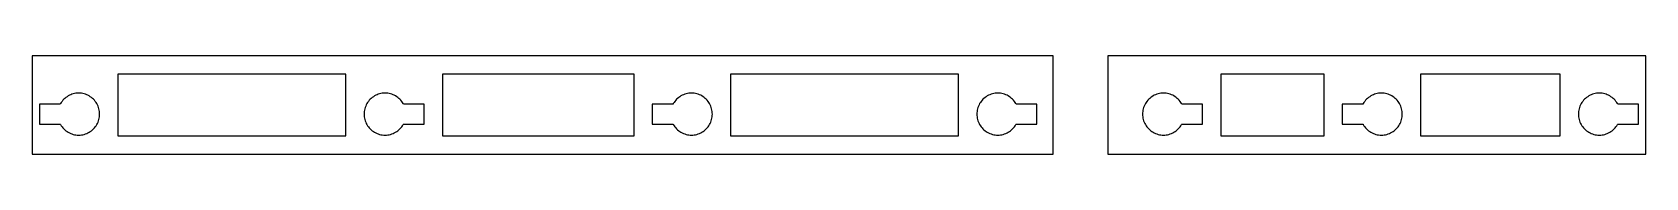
# Model space of a CAD drawing. Header units: millimetres. Extents: x -21.6 to 67, y 0.2 to 5.6.
import ezdxf

# ---------------------------------------------------------------- set-up
doc = ezdxf.new("R2010")
doc.units = ezdxf.units.MM
for name, color, linetype in [('LIGHTENING', 5, 'CONTINUOUS'), ('PLATE_TAIL_(X_from_hinge,_shown_at_hinge)', 7, 'CONTINUOUS'), ('PLATE_WING', 3, 'CONTINUOUS'), ('SOCKETS', 6, 'CONTINUOUS')]:
    doc.layers.add(name, color=color, linetype=linetype)

msp = doc.modelspace()

# ---------------------------------------------------------------- linework, layer by layer
at = {"layer": 'LIGHTENING'}
for p, q in [((-4.39922, 4.6), (-16.92554, 4.6)), ((-16.92554, 4.6), (-16.92554, 1.2)), ((-4.39922, 1.2), (-4.39922, 4.6)), ((11.42709, 4.6), (0.90078, 4.6)), ((0.90078, 4.6), (0.90078, 1.2)), ((11.42709, 1.2), (11.42709, 4.6)), ((29.25341, 4.6), (16.72709, 4.6)), ((16.72709, 4.6), (16.72709, 1.2)), ((29.25341, 1.2), (29.25341, 4.6)), ((49.32178, 4.6), (43.65341, 4.6)), ((43.65341, 4.6), (43.65341, 1.2)), ((49.32178, 1.2), (49.32178, 4.6)), ((62.29016, 4.6), (54.62178, 4.6)), ((54.62178, 4.6), (54.62178, 1.2)), ((62.29016, 1.2), (62.29016, 4.6)), ((-16.92554, 1.2), (-4.39922, 1.2)), ((0.90078, 1.2), (11.42709, 1.2)), ((16.72709, 1.2), (29.25341, 1.2)), ((43.65341, 1.2), (49.32178, 1.2)), ((54.62178, 1.2), (62.29016, 1.2))]:
    msp.add_line(p, q, dxfattribs=at)
at = {"layer": 'PLATE_TAIL_(X_from_hinge,_shown_at_hinge)'}
for p, q in [((66.99016, 5.6), (37.45341, 5.6)), ((37.45341, 5.6), (37.45341, 0.2)), ((66.99016, 0.2), (66.99016, 5.6)), ((37.45341, 0.2), (66.99016, 0.2))]:
    msp.add_line(p, q, dxfattribs=at)
at = {"layer": 'PLATE_WING'}
for p, q in [((34.45341, 5.6), (-21.62554, 5.6)), ((-21.62554, 5.6), (-21.62554, 0.2)), ((34.45341, 0.2), (34.45341, 5.6)), ((-21.62554, 0.2), (34.45341, 0.2))]:
    msp.add_line(p, q, dxfattribs=at)
at = {"layer": 'SOCKETS'}
for p, q in [((-19.15076, 3.54754), (-19.22565, 3.54016)), ((-19.07554, 3.55), (-19.15076, 3.54754)), ((-19.00033, 3.54754), (-19.07554, 3.55)), ((-18.92544, 3.54016), (-19.00033, 3.54754)), ((-2.32444, 3.54754), (-2.39933, 3.54016)), ((-2.24922, 3.55), (-2.32444, 3.54754)), ((-2.17401, 3.54754), (-2.24922, 3.55)), ((-2.09912, 3.54016), (-2.17401, 3.54754)), ((14.50188, 3.54754), (14.42699, 3.54016)), ((14.57709, 3.55), (14.50188, 3.54754)), ((14.65231, 3.54754), (14.57709, 3.55)), ((14.7272, 3.54016), (14.65231, 3.54754)), ((31.3282, 3.54754), (31.25331, 3.54016)), ((31.40341, 3.55), (31.3282, 3.54754)), ((31.47863, 3.54754), (31.40341, 3.55)), ((31.55352, 3.54016), (31.47863, 3.54754)), ((40.4282, 3.54754), (40.35331, 3.54016)), ((40.50341, 3.55), (40.4282, 3.54754)), ((40.57863, 3.54754), (40.50341, 3.55)), ((40.65352, 3.54016), (40.57863, 3.54754)), ((52.39657, 3.54754), (52.32168, 3.54016)), ((52.47178, 3.55), (52.39657, 3.54754)), ((52.547, 3.54754), (52.47178, 3.55)), ((52.62189, 3.54016), (52.547, 3.54754)), ((64.36494, 3.54754), (64.29005, 3.54016)), ((64.44016, 3.55), (64.36494, 3.54754)), ((64.51537, 3.54754), (64.44016, 3.55)), ((64.59026, 3.54016), (64.51537, 3.54754)), ((-20.08549, 2.95), (-21.22554, 2.95)), ((-21.22554, 2.95), (-21.22554, 1.85)), ((-20.07147, 2.975), (-20.08549, 2.95)), ((-20.03173, 3.03891), (-20.07147, 2.975)), ((-19.9879, 3.10008), (-20.03173, 3.03891)), ((-19.94016, 3.15825), (-19.9879, 3.10008)), ((-19.88871, 3.21317), (-19.94016, 3.15825)), ((-19.83379, 3.26462), (-19.88871, 3.21317)), ((-19.77562, 3.31236), (-19.83379, 3.26462)), ((-19.71445, 3.35619), (-19.77562, 3.31236)), ((-19.65054, 3.39593), (-19.71445, 3.35619)), ((-19.58417, 3.4314), (-19.65054, 3.39593)), ((-19.51563, 3.46246), (-19.58417, 3.4314)), ((-19.4452, 3.48897), (-19.51563, 3.46246)), ((-19.37318, 3.51081), (-19.4452, 3.48897)), ((-19.2999, 3.5279), (-19.37318, 3.51081)), ((-19.22565, 3.54016), (-19.2999, 3.5279)), ((-18.85119, 3.5279), (-18.92544, 3.54016)), ((-18.7779, 3.51081), (-18.85119, 3.5279)), ((-18.70589, 3.48897), (-18.7779, 3.51081)), ((-18.63546, 3.46246), (-18.70589, 3.48897)), ((-18.56691, 3.4314), (-18.63546, 3.46246)), ((-18.50054, 3.39593), (-18.56691, 3.4314)), ((-18.43664, 3.35619), (-18.50054, 3.39593)), ((-18.37547, 3.31236), (-18.43664, 3.35619)), ((-18.31729, 3.26462), (-18.37547, 3.31236)), ((-18.26237, 3.21317), (-18.31729, 3.26462)), ((-18.21093, 3.15825), (-18.26237, 3.21317)), ((-18.16319, 3.10008), (-18.21093, 3.15825)), ((-18.11935, 3.03891), (-18.16319, 3.10008)), ((-18.07961, 2.975), (-18.11935, 3.03891)), ((-18.04414, 2.90863), (-18.07961, 2.975)), ((-18.01308, 2.84009), (-18.04414, 2.90863)), ((-17.98657, 2.76966), (-18.01308, 2.84009)), ((-17.96473, 2.69764), (-17.98657, 2.76966)), ((-17.94764, 2.62435), (-17.96473, 2.69764)), ((-3.36004, 2.69764), (-3.37713, 2.62435)), ((-3.33819, 2.76966), (-3.36004, 2.69764)), ((-3.31168, 2.84009), (-3.33819, 2.76966)), ((-3.28063, 2.90863), (-3.31168, 2.84009)), ((-3.24515, 2.975), (-3.28063, 2.90863)), ((-3.20541, 3.03891), (-3.24515, 2.975)), ((-3.16158, 3.10008), (-3.20541, 3.03891)), ((-3.11384, 3.15825), (-3.16158, 3.10008)), ((-3.0624, 3.21317), (-3.11384, 3.15825)), ((-3.00747, 3.26462), (-3.0624, 3.21317)), ((-2.9493, 3.31236), (-3.00747, 3.26462)), ((-2.88813, 3.35619), (-2.9493, 3.31236)), ((-2.82422, 3.39593), (-2.88813, 3.35619)), ((-2.75786, 3.4314), (-2.82422, 3.39593)), ((-2.68931, 3.46246), (-2.75786, 3.4314)), ((-2.61888, 3.48897), (-2.68931, 3.46246)), ((-2.54687, 3.51081), (-2.61888, 3.48897)), ((-2.47358, 3.5279), (-2.54687, 3.51081)), ((-2.39933, 3.54016), (-2.47358, 3.5279)), ((-2.02487, 3.5279), (-2.09912, 3.54016)), ((-1.95158, 3.51081), (-2.02487, 3.5279)), ((-1.87957, 3.48897), (-1.95158, 3.51081)), ((-1.80914, 3.46246), (-1.87957, 3.48897)), ((-1.74059, 3.4314), (-1.80914, 3.46246)), ((-1.67422, 3.39593), (-1.74059, 3.4314)), ((-1.61032, 3.35619), (-1.67422, 3.39593)), ((-1.54915, 3.31236), (-1.61032, 3.35619)), ((-1.49098, 3.26462), (-1.54915, 3.31236)), ((-1.43605, 3.21317), (-1.49098, 3.26462)), ((-1.38461, 3.15825), (-1.43605, 3.21317)), ((-1.33687, 3.10008), (-1.38461, 3.15825)), ((-1.29303, 3.03891), (-1.33687, 3.10008)), ((-1.25329, 2.975), (-1.29303, 3.03891)), ((-1.23927, 2.95), (-1.25329, 2.975)), ((-0.09922, 2.95), (-1.23927, 2.95)), ((-0.09922, 1.85), (-0.09922, 2.95)), ((13.56714, 2.95), (12.42709, 2.95)), ((12.42709, 2.95), (12.42709, 1.85)), ((13.58117, 2.975), (13.56714, 2.95)), ((13.6209, 3.03891), (13.58117, 2.975)), ((13.66474, 3.10008), (13.6209, 3.03891)), ((13.71248, 3.15825), (13.66474, 3.10008)), ((13.76392, 3.21317), (13.71248, 3.15825)), ((13.81885, 3.26462), (13.76392, 3.21317)), ((13.87702, 3.31236), (13.81885, 3.26462)), ((13.93819, 3.35619), (13.87702, 3.31236)), ((14.00209, 3.39593), (13.93819, 3.35619)), ((14.06846, 3.4314), (14.00209, 3.39593)), ((14.13701, 3.46246), (14.06846, 3.4314)), ((14.20744, 3.48897), (14.13701, 3.46246)), ((14.27945, 3.51081), (14.20744, 3.48897)), ((14.35274, 3.5279), (14.27945, 3.51081)), ((14.42699, 3.54016), (14.35274, 3.5279)), ((14.80145, 3.5279), (14.7272, 3.54016)), ((14.87474, 3.51081), (14.80145, 3.5279)), ((14.94675, 3.48897), (14.87474, 3.51081)), ((15.01718, 3.46246), (14.94675, 3.48897)), ((15.08573, 3.4314), (15.01718, 3.46246)), ((15.15209, 3.39593), (15.08573, 3.4314)), ((15.216, 3.35619), (15.15209, 3.39593)), ((15.27717, 3.31236), (15.216, 3.35619)), ((15.33534, 3.26462), (15.27717, 3.31236)), ((15.39027, 3.21317), (15.33534, 3.26462)), ((15.44171, 3.15825), (15.39027, 3.21317)), ((15.48945, 3.10008), (15.44171, 3.15825)), ((15.53328, 3.03891), (15.48945, 3.10008)), ((15.57302, 2.975), (15.53328, 3.03891)), ((15.6085, 2.90863), (15.57302, 2.975)), ((15.63956, 2.84009), (15.6085, 2.90863)), ((15.66606, 2.76966), (15.63956, 2.84009)), ((15.68791, 2.69764), (15.66606, 2.76966)), ((15.705, 2.62435), (15.68791, 2.69764)), ((30.2926, 2.69764), (30.27551, 2.62435)), ((30.31444, 2.76966), (30.2926, 2.69764)), ((30.34095, 2.84009), (30.31444, 2.76966)), ((30.37201, 2.90863), (30.34095, 2.84009)), ((30.40748, 2.975), (30.37201, 2.90863)), ((30.44722, 3.03891), (30.40748, 2.975)), ((30.49106, 3.10008), (30.44722, 3.03891)), ((30.5388, 3.15825), (30.49106, 3.10008)), ((30.59024, 3.21317), (30.5388, 3.15825)), ((30.64517, 3.26462), (30.59024, 3.21317)), ((30.70334, 3.31236), (30.64517, 3.26462)), ((30.76451, 3.35619), (30.70334, 3.31236)), ((30.82841, 3.39593), (30.76451, 3.35619)), ((30.89478, 3.4314), (30.82841, 3.39593)), ((30.96333, 3.46246), (30.89478, 3.4314)), ((31.03376, 3.48897), (30.96333, 3.46246)), ((31.10577, 3.51081), (31.03376, 3.48897)), ((31.17906, 3.5279), (31.10577, 3.51081)), ((31.25331, 3.54016), (31.17906, 3.5279)), ((31.62777, 3.5279), (31.55352, 3.54016)), ((31.70105, 3.51081), (31.62777, 3.5279)), ((31.77307, 3.48897), (31.70105, 3.51081)), ((31.8435, 3.46246), (31.77307, 3.48897)), ((31.91204, 3.4314), (31.8435, 3.46246)), ((31.97841, 3.39593), (31.91204, 3.4314)), ((32.04232, 3.35619), (31.97841, 3.39593)), ((32.10349, 3.31236), (32.04232, 3.35619)), ((32.16166, 3.26462), (32.10349, 3.31236)), ((32.21659, 3.21317), (32.16166, 3.26462)), ((32.26803, 3.15825), (32.21659, 3.21317)), ((32.31577, 3.10008), (32.26803, 3.15825)), ((32.3596, 3.03891), (32.31577, 3.10008)), ((32.39934, 2.975), (32.3596, 3.03891)), ((32.41336, 2.95), (32.39934, 2.975)), ((33.55341, 2.95), (32.41336, 2.95)), ((33.55341, 1.85), (33.55341, 2.95)), ((39.3926, 2.69764), (39.37551, 2.62435)), ((39.41444, 2.76966), (39.3926, 2.69764)), ((39.44095, 2.84009), (39.41444, 2.76966)), ((39.47201, 2.90863), (39.44095, 2.84009)), ((39.50748, 2.975), (39.47201, 2.90863)), ((39.54722, 3.03891), (39.50748, 2.975)), ((39.59106, 3.10008), (39.54722, 3.03891)), ((39.6388, 3.15825), (39.59106, 3.10008)), ((39.69024, 3.21317), (39.6388, 3.15825)), ((39.74517, 3.26462), (39.69024, 3.21317)), ((39.80334, 3.31236), (39.74517, 3.26462)), ((39.86451, 3.35619), (39.80334, 3.31236)), ((39.92841, 3.39593), (39.86451, 3.35619)), ((39.99478, 3.4314), (39.92841, 3.39593)), ((40.06333, 3.46246), (39.99478, 3.4314)), ((40.13376, 3.48897), (40.06333, 3.46246)), ((40.20577, 3.51081), (40.13376, 3.48897)), ((40.27906, 3.5279), (40.20577, 3.51081)), ((40.35331, 3.54016), (40.27906, 3.5279)), ((40.72777, 3.5279), (40.65352, 3.54016)), ((40.80105, 3.51081), (40.72777, 3.5279)), ((40.87307, 3.48897), (40.80105, 3.51081)), ((40.9435, 3.46246), (40.87307, 3.48897)), ((41.01204, 3.4314), (40.9435, 3.46246)), ((41.07841, 3.39593), (41.01204, 3.4314)), ((41.14232, 3.35619), (41.07841, 3.39593)), ((41.20349, 3.31236), (41.14232, 3.35619)), ((41.26166, 3.26462), (41.20349, 3.31236)), ((41.31659, 3.21317), (41.26166, 3.26462)), ((41.36803, 3.15825), (41.31659, 3.21317)), ((41.41577, 3.10008), (41.36803, 3.15825)), ((41.4596, 3.03891), (41.41577, 3.10008)), ((41.49934, 2.975), (41.4596, 3.03891)), ((41.51336, 2.95), (41.49934, 2.975)), ((42.65341, 2.95), (41.51336, 2.95)), ((42.65341, 1.85), (42.65341, 2.95)), ((51.46183, 2.95), (50.32178, 2.95)), ((50.32178, 2.95), (50.32178, 1.85)), ((51.47586, 2.975), (51.46183, 2.95)), ((51.51559, 3.03891), (51.47586, 2.975)), ((51.55943, 3.10008), (51.51559, 3.03891)), ((51.60717, 3.15825), (51.55943, 3.10008)), ((51.65861, 3.21317), (51.60717, 3.15825)), ((51.71354, 3.26462), (51.65861, 3.21317)), ((51.77171, 3.31236), (51.71354, 3.26462)), ((51.83288, 3.35619), (51.77171, 3.31236)), ((51.89678, 3.39593), (51.83288, 3.35619)), ((51.96315, 3.4314), (51.89678, 3.39593)), ((52.0317, 3.46246), (51.96315, 3.4314)), ((52.10213, 3.48897), (52.0317, 3.46246)), ((52.17414, 3.51081), (52.10213, 3.48897)), ((52.24743, 3.5279), (52.17414, 3.51081)), ((52.32168, 3.54016), (52.24743, 3.5279)), ((52.69614, 3.5279), (52.62189, 3.54016)), ((52.76943, 3.51081), (52.69614, 3.5279)), ((52.84144, 3.48897), (52.76943, 3.51081)), ((52.91187, 3.46246), (52.84144, 3.48897)), ((52.98042, 3.4314), (52.91187, 3.46246)), ((53.04678, 3.39593), (52.98042, 3.4314)), ((53.11069, 3.35619), (53.04678, 3.39593)), ((53.17186, 3.31236), (53.11069, 3.35619)), ((53.23003, 3.26462), (53.17186, 3.31236)), ((53.28496, 3.21317), (53.23003, 3.26462)), ((53.3364, 3.15825), (53.28496, 3.21317)), ((53.38414, 3.10008), (53.3364, 3.15825)), ((53.42798, 3.03891), (53.38414, 3.10008)), ((53.46771, 2.975), (53.42798, 3.03891)), ((53.50319, 2.90863), (53.46771, 2.975)), ((53.53425, 2.84009), (53.50319, 2.90863)), ((53.56075, 2.76966), (53.53425, 2.84009)), ((53.5826, 2.69764), (53.56075, 2.76966)), ((53.59969, 2.62435), (53.5826, 2.69764)), ((63.32934, 2.69764), (63.31225, 2.62435)), ((63.35119, 2.76966), (63.32934, 2.69764)), ((63.3777, 2.84009), (63.35119, 2.76966)), ((63.40875, 2.90863), (63.3777, 2.84009)), ((63.44423, 2.975), (63.40875, 2.90863)), ((63.48397, 3.03891), (63.44423, 2.975)), ((63.5278, 3.10008), (63.48397, 3.03891)), ((63.57554, 3.15825), (63.5278, 3.10008)), ((63.62698, 3.21317), (63.57554, 3.15825)), ((63.68191, 3.26462), (63.62698, 3.21317)), ((63.74008, 3.31236), (63.68191, 3.26462)), ((63.80125, 3.35619), (63.74008, 3.31236)), ((63.86516, 3.39593), (63.80125, 3.35619)), ((63.93153, 3.4314), (63.86516, 3.39593)), ((64.00007, 3.46246), (63.93153, 3.4314)), ((64.0705, 3.48897), (64.00007, 3.46246)), ((64.14252, 3.51081), (64.0705, 3.48897)), ((64.2158, 3.5279), (64.14252, 3.51081)), ((64.29005, 3.54016), (64.2158, 3.5279)), ((64.66451, 3.5279), (64.59026, 3.54016)), ((64.7378, 3.51081), (64.66451, 3.5279)), ((64.80981, 3.48897), (64.7378, 3.51081)), ((64.88024, 3.46246), (64.80981, 3.48897)), ((64.94879, 3.4314), (64.88024, 3.46246)), ((65.01516, 3.39593), (64.94879, 3.4314)), ((65.07906, 3.35619), (65.01516, 3.39593)), ((65.14023, 3.31236), (65.07906, 3.35619)), ((65.1984, 3.26462), (65.14023, 3.31236)), ((65.25333, 3.21317), (65.1984, 3.26462)), ((65.30477, 3.15825), (65.25333, 3.21317)), ((65.35251, 3.10008), (65.30477, 3.15825)), ((65.39635, 3.03891), (65.35251, 3.10008)), ((65.43609, 2.975), (65.39635, 3.03891)), ((65.45011, 2.95), (65.43609, 2.975)), ((66.59016, 2.95), (65.45011, 2.95)), ((66.59016, 1.85), (66.59016, 2.95)), ((-21.22554, 1.85), (-20.08549, 1.85)), ((-20.08549, 1.85), (-20.07147, 1.825)), ((-20.07147, 1.825), (-20.03173, 1.76109)), ((-18.11935, 1.76109), (-18.07961, 1.825)), ((-18.07961, 1.825), (-18.04414, 1.89137)), ((-18.04414, 1.89137), (-18.01308, 1.95991)), ((-18.01308, 1.95991), (-17.98657, 2.03034)), ((-17.98657, 2.03034), (-17.96473, 2.10236)), ((-17.96473, 2.10236), (-17.94764, 2.17565)), ((-17.93538, 2.55011), (-17.94764, 2.62435)), ((-17.94764, 2.17565), (-17.93538, 2.24989)), ((-17.928, 2.47521), (-17.93538, 2.55011)), ((-17.93538, 2.24989), (-17.928, 2.32479)), ((-17.92554, 2.4), (-17.928, 2.47521)), ((-17.928, 2.32479), (-17.92554, 2.4)), ((-3.39676, 2.47521), (-3.39922, 2.4)), ((-3.39922, 2.4), (-3.39676, 2.32479)), ((-3.38938, 2.55011), (-3.39676, 2.47521)), ((-3.39676, 2.32479), (-3.38938, 2.24989)), ((-3.37713, 2.62435), (-3.38938, 2.55011)), ((-3.38938, 2.24989), (-3.37713, 2.17565)), ((-3.37713, 2.17565), (-3.36004, 2.10236)), ((-3.36004, 2.10236), (-3.33819, 2.03034)), ((-3.33819, 2.03034), (-3.31168, 1.95991)), ((-3.31168, 1.95991), (-3.28063, 1.89137)), ((-3.28063, 1.89137), (-3.24515, 1.825)), ((-3.24515, 1.825), (-3.20541, 1.76109)), ((-1.29303, 1.76109), (-1.25329, 1.825)), ((-1.25329, 1.825), (-1.23927, 1.85)), ((-1.23927, 1.85), (-0.09922, 1.85)), ((12.42709, 1.85), (13.56714, 1.85)), ((13.56714, 1.85), (13.58117, 1.825)), ((13.58117, 1.825), (13.6209, 1.76109)), ((15.53328, 1.76109), (15.57302, 1.825)), ((15.57302, 1.825), (15.6085, 1.89137)), ((15.6085, 1.89137), (15.63956, 1.95991)), ((15.63956, 1.95991), (15.66606, 2.03034)), ((15.66606, 2.03034), (15.68791, 2.10236)), ((15.68791, 2.10236), (15.705, 2.17565)), ((15.71726, 2.55011), (15.705, 2.62435)), ((15.705, 2.17565), (15.71726, 2.24989)), ((15.72463, 2.47521), (15.71726, 2.55011)), ((15.71726, 2.24989), (15.72463, 2.32479)), ((15.72709, 2.4), (15.72463, 2.47521)), ((15.72463, 2.32479), (15.72709, 2.4)), ((30.25588, 2.47521), (30.25341, 2.4)), ((30.25341, 2.4), (30.25588, 2.32479)), ((30.26325, 2.55011), (30.25588, 2.47521)), ((30.25588, 2.32479), (30.26325, 2.24989)), ((30.27551, 2.62435), (30.26325, 2.55011)), ((30.26325, 2.24989), (30.27551, 2.17565)), ((30.27551, 2.17565), (30.2926, 2.10236)), ((30.2926, 2.10236), (30.31444, 2.03034)), ((30.31444, 2.03034), (30.34095, 1.95991)), ((30.34095, 1.95991), (30.37201, 1.89137)), ((30.37201, 1.89137), (30.40748, 1.825)), ((30.40748, 1.825), (30.44722, 1.76109)), ((32.3596, 1.76109), (32.39934, 1.825)), ((32.39934, 1.825), (32.41336, 1.85)), ((32.41336, 1.85), (33.55341, 1.85)), ((39.35588, 2.47521), (39.35341, 2.4)), ((39.35341, 2.4), (39.35588, 2.32479)), ((39.36325, 2.55011), (39.35588, 2.47521)), ((39.35588, 2.32479), (39.36325, 2.24989)), ((39.37551, 2.62435), (39.36325, 2.55011)), ((39.36325, 2.24989), (39.37551, 2.17565)), ((39.37551, 2.17565), (39.3926, 2.10236)), ((39.3926, 2.10236), (39.41444, 2.03034)), ((39.41444, 2.03034), (39.44095, 1.95991)), ((39.44095, 1.95991), (39.47201, 1.89137)), ((39.47201, 1.89137), (39.50748, 1.825)), ((39.50748, 1.825), (39.54722, 1.76109)), ((41.4596, 1.76109), (41.49934, 1.825)), ((41.49934, 1.825), (41.51336, 1.85)), ((41.51336, 1.85), (42.65341, 1.85)), ((50.32178, 1.85), (51.46183, 1.85)), ((51.46183, 1.85), (51.47586, 1.825)), ((51.47586, 1.825), (51.51559, 1.76109)), ((53.42798, 1.76109), (53.46771, 1.825)), ((53.46771, 1.825), (53.50319, 1.89137)), ((53.50319, 1.89137), (53.53425, 1.95991)), ((53.53425, 1.95991), (53.56075, 2.03034)), ((53.56075, 2.03034), (53.5826, 2.10236)), ((53.5826, 2.10236), (53.59969, 2.17565)), ((53.61195, 2.55011), (53.59969, 2.62435)), ((53.59969, 2.17565), (53.61195, 2.24989)), ((53.61932, 2.47521), (53.61195, 2.55011)), ((53.61195, 2.24989), (53.61932, 2.32479)), ((53.62178, 2.4), (53.61932, 2.47521)), ((53.61932, 2.32479), (53.62178, 2.4)), ((63.29262, 2.47521), (63.29016, 2.4)), ((63.29016, 2.4), (63.29262, 2.32479)), ((63.3, 2.55011), (63.29262, 2.47521)), ((63.29262, 2.32479), (63.3, 2.24989)), ((63.31225, 2.62435), (63.3, 2.55011)), ((63.3, 2.24989), (63.31225, 2.17565)), ((63.31225, 2.17565), (63.32934, 2.10236)), ((63.32934, 2.10236), (63.35119, 2.03034)), ((63.35119, 2.03034), (63.3777, 1.95991)), ((63.3777, 1.95991), (63.40875, 1.89137)), ((63.40875, 1.89137), (63.44423, 1.825)), ((63.44423, 1.825), (63.48397, 1.76109)), ((65.39635, 1.76109), (65.43609, 1.825)), ((65.43609, 1.825), (65.45011, 1.85)), ((65.45011, 1.85), (66.59016, 1.85)), ((-20.03173, 1.76109), (-19.9879, 1.69992)), ((-19.9879, 1.69992), (-19.94016, 1.64175)), ((-19.94016, 1.64175), (-19.88871, 1.58683)), ((-19.88871, 1.58683), (-19.83379, 1.53538)), ((-19.83379, 1.53538), (-19.77562, 1.48764)), ((-19.77562, 1.48764), (-19.71445, 1.44381)), ((-19.71445, 1.44381), (-19.65054, 1.40407)), ((-19.65054, 1.40407), (-19.58417, 1.3686)), ((-19.58417, 1.3686), (-19.51563, 1.33754)), ((-19.51563, 1.33754), (-19.4452, 1.31103)), ((-19.4452, 1.31103), (-19.37318, 1.28919)), ((-19.37318, 1.28919), (-19.2999, 1.2721)), ((-19.2999, 1.2721), (-19.22565, 1.25984)), ((-19.22565, 1.25984), (-19.15076, 1.25246)), ((-19.15076, 1.25246), (-19.07554, 1.25)), ((-19.07554, 1.25), (-19.00033, 1.25246)), ((-19.00033, 1.25246), (-18.92544, 1.25984)), ((-18.92544, 1.25984), (-18.85119, 1.2721)), ((-18.85119, 1.2721), (-18.7779, 1.28919)), ((-18.7779, 1.28919), (-18.70589, 1.31103)), ((-18.70589, 1.31103), (-18.63546, 1.33754)), ((-18.63546, 1.33754), (-18.56691, 1.3686)), ((-18.56691, 1.3686), (-18.50054, 1.40407)), ((-18.50054, 1.40407), (-18.43664, 1.44381)), ((-18.43664, 1.44381), (-18.37547, 1.48764)), ((-18.37547, 1.48764), (-18.31729, 1.53538)), ((-18.31729, 1.53538), (-18.26237, 1.58683)), ((-18.26237, 1.58683), (-18.21093, 1.64175)), ((-18.21093, 1.64175), (-18.16319, 1.69992)), ((-18.16319, 1.69992), (-18.11935, 1.76109)), ((-3.20541, 1.76109), (-3.16158, 1.69992)), ((-3.16158, 1.69992), (-3.11384, 1.64175)), ((-3.11384, 1.64175), (-3.0624, 1.58683)), ((-3.0624, 1.58683), (-3.00747, 1.53538)), ((-3.00747, 1.53538), (-2.9493, 1.48764)), ((-2.9493, 1.48764), (-2.88813, 1.44381)), ((-2.88813, 1.44381), (-2.82422, 1.40407)), ((-2.82422, 1.40407), (-2.75786, 1.3686)), ((-2.75786, 1.3686), (-2.68931, 1.33754)), ((-2.68931, 1.33754), (-2.61888, 1.31103)), ((-2.61888, 1.31103), (-2.54687, 1.28919)), ((-2.54687, 1.28919), (-2.47358, 1.2721)), ((-2.47358, 1.2721), (-2.39933, 1.25984)), ((-2.39933, 1.25984), (-2.32444, 1.25246)), ((-2.32444, 1.25246), (-2.24922, 1.25)), ((-2.24922, 1.25), (-2.17401, 1.25246)), ((-2.17401, 1.25246), (-2.09912, 1.25984)), ((-2.09912, 1.25984), (-2.02487, 1.2721)), ((-2.02487, 1.2721), (-1.95158, 1.28919)), ((-1.95158, 1.28919), (-1.87957, 1.31103)), ((-1.87957, 1.31103), (-1.80914, 1.33754)), ((-1.80914, 1.33754), (-1.74059, 1.3686)), ((-1.74059, 1.3686), (-1.67422, 1.40407)), ((-1.67422, 1.40407), (-1.61032, 1.44381)), ((-1.61032, 1.44381), (-1.54915, 1.48764)), ((-1.54915, 1.48764), (-1.49098, 1.53538)), ((-1.49098, 1.53538), (-1.43605, 1.58683)), ((-1.43605, 1.58683), (-1.38461, 1.64175)), ((-1.38461, 1.64175), (-1.33687, 1.69992)), ((-1.33687, 1.69992), (-1.29303, 1.76109)), ((13.6209, 1.76109), (13.66474, 1.69992)), ((13.66474, 1.69992), (13.71248, 1.64175)), ((13.71248, 1.64175), (13.76392, 1.58683)), ((13.76392, 1.58683), (13.81885, 1.53538)), ((13.81885, 1.53538), (13.87702, 1.48764)), ((13.87702, 1.48764), (13.93819, 1.44381)), ((13.93819, 1.44381), (14.00209, 1.40407)), ((14.00209, 1.40407), (14.06846, 1.3686)), ((14.06846, 1.3686), (14.13701, 1.33754)), ((14.13701, 1.33754), (14.20744, 1.31103)), ((14.20744, 1.31103), (14.27945, 1.28919)), ((14.27945, 1.28919), (14.35274, 1.2721)), ((14.35274, 1.2721), (14.42699, 1.25984)), ((14.42699, 1.25984), (14.50188, 1.25246)), ((14.50188, 1.25246), (14.57709, 1.25)), ((14.57709, 1.25), (14.65231, 1.25246)), ((14.65231, 1.25246), (14.7272, 1.25984)), ((14.7272, 1.25984), (14.80145, 1.2721)), ((14.80145, 1.2721), (14.87474, 1.28919)), ((14.87474, 1.28919), (14.94675, 1.31103)), ((14.94675, 1.31103), (15.01718, 1.33754)), ((15.01718, 1.33754), (15.08573, 1.3686)), ((15.08573, 1.3686), (15.15209, 1.40407)), ((15.15209, 1.40407), (15.216, 1.44381)), ((15.216, 1.44381), (15.27717, 1.48764)), ((15.27717, 1.48764), (15.33534, 1.53538)), ((15.33534, 1.53538), (15.39027, 1.58683)), ((15.39027, 1.58683), (15.44171, 1.64175)), ((15.44171, 1.64175), (15.48945, 1.69992)), ((15.48945, 1.69992), (15.53328, 1.76109)), ((30.44722, 1.76109), (30.49106, 1.69992)), ((30.49106, 1.69992), (30.5388, 1.64175)), ((30.5388, 1.64175), (30.59024, 1.58683)), ((30.59024, 1.58683), (30.64517, 1.53538)), ((30.64517, 1.53538), (30.70334, 1.48764)), ((30.70334, 1.48764), (30.76451, 1.44381)), ((30.76451, 1.44381), (30.82841, 1.40407)), ((30.82841, 1.40407), (30.89478, 1.3686)), ((30.89478, 1.3686), (30.96333, 1.33754)), ((30.96333, 1.33754), (31.03376, 1.31103)), ((31.03376, 1.31103), (31.10577, 1.28919)), ((31.10577, 1.28919), (31.17906, 1.2721)), ((31.17906, 1.2721), (31.25331, 1.25984)), ((31.25331, 1.25984), (31.3282, 1.25246)), ((31.3282, 1.25246), (31.40341, 1.25)), ((31.40341, 1.25), (31.47863, 1.25246)), ((31.47863, 1.25246), (31.55352, 1.25984)), ((31.55352, 1.25984), (31.62777, 1.2721)), ((31.62777, 1.2721), (31.70105, 1.28919)), ((31.70105, 1.28919), (31.77307, 1.31103)), ((31.77307, 1.31103), (31.8435, 1.33754)), ((31.8435, 1.33754), (31.91204, 1.3686)), ((31.91204, 1.3686), (31.97841, 1.40407)), ((31.97841, 1.40407), (32.04232, 1.44381)), ((32.04232, 1.44381), (32.10349, 1.48764)), ((32.10349, 1.48764), (32.16166, 1.53538)), ((32.16166, 1.53538), (32.21659, 1.58683)), ((32.21659, 1.58683), (32.26803, 1.64175)), ((32.26803, 1.64175), (32.31577, 1.69992)), ((32.31577, 1.69992), (32.3596, 1.76109)), ((39.54722, 1.76109), (39.59106, 1.69992)), ((39.59106, 1.69992), (39.6388, 1.64175)), ((39.6388, 1.64175), (39.69024, 1.58683)), ((39.69024, 1.58683), (39.74517, 1.53538)), ((39.74517, 1.53538), (39.80334, 1.48764)), ((39.80334, 1.48764), (39.86451, 1.44381)), ((39.86451, 1.44381), (39.92841, 1.40407)), ((39.92841, 1.40407), (39.99478, 1.3686)), ((39.99478, 1.3686), (40.06333, 1.33754)), ((40.06333, 1.33754), (40.13376, 1.31103)), ((40.13376, 1.31103), (40.20577, 1.28919)), ((40.20577, 1.28919), (40.27906, 1.2721)), ((40.27906, 1.2721), (40.35331, 1.25984)), ((40.35331, 1.25984), (40.4282, 1.25246)), ((40.4282, 1.25246), (40.50341, 1.25)), ((40.50341, 1.25), (40.57863, 1.25246)), ((40.57863, 1.25246), (40.65352, 1.25984)), ((40.65352, 1.25984), (40.72777, 1.2721)), ((40.72777, 1.2721), (40.80105, 1.28919)), ((40.80105, 1.28919), (40.87307, 1.31103)), ((40.87307, 1.31103), (40.9435, 1.33754)), ((40.9435, 1.33754), (41.01204, 1.3686)), ((41.01204, 1.3686), (41.07841, 1.40407)), ((41.07841, 1.40407), (41.14232, 1.44381)), ((41.14232, 1.44381), (41.20349, 1.48764)), ((41.20349, 1.48764), (41.26166, 1.53538)), ((41.26166, 1.53538), (41.31659, 1.58683)), ((41.31659, 1.58683), (41.36803, 1.64175)), ((41.36803, 1.64175), (41.41577, 1.69992)), ((41.41577, 1.69992), (41.4596, 1.76109)), ((51.51559, 1.76109), (51.55943, 1.69992)), ((51.55943, 1.69992), (51.60717, 1.64175)), ((51.60717, 1.64175), (51.65861, 1.58683)), ((51.65861, 1.58683), (51.71354, 1.53538)), ((51.71354, 1.53538), (51.77171, 1.48764)), ((51.77171, 1.48764), (51.83288, 1.44381)), ((51.83288, 1.44381), (51.89678, 1.40407)), ((51.89678, 1.40407), (51.96315, 1.3686)), ((51.96315, 1.3686), (52.0317, 1.33754)), ((52.0317, 1.33754), (52.10213, 1.31103)), ((52.10213, 1.31103), (52.17414, 1.28919)), ((52.17414, 1.28919), (52.24743, 1.2721)), ((52.24743, 1.2721), (52.32168, 1.25984)), ((52.32168, 1.25984), (52.39657, 1.25246)), ((52.39657, 1.25246), (52.47178, 1.25)), ((52.47178, 1.25), (52.547, 1.25246)), ((52.547, 1.25246), (52.62189, 1.25984)), ((52.62189, 1.25984), (52.69614, 1.2721)), ((52.69614, 1.2721), (52.76943, 1.28919)), ((52.76943, 1.28919), (52.84144, 1.31103)), ((52.84144, 1.31103), (52.91187, 1.33754)), ((52.91187, 1.33754), (52.98042, 1.3686)), ((52.98042, 1.3686), (53.04678, 1.40407)), ((53.04678, 1.40407), (53.11069, 1.44381)), ((53.11069, 1.44381), (53.17186, 1.48764)), ((53.17186, 1.48764), (53.23003, 1.53538)), ((53.23003, 1.53538), (53.28496, 1.58683)), ((53.28496, 1.58683), (53.3364, 1.64175)), ((53.3364, 1.64175), (53.38414, 1.69992)), ((53.38414, 1.69992), (53.42798, 1.76109)), ((63.48397, 1.76109), (63.5278, 1.69992)), ((63.5278, 1.69992), (63.57554, 1.64175)), ((63.57554, 1.64175), (63.62698, 1.58683)), ((63.62698, 1.58683), (63.68191, 1.53538)), ((63.68191, 1.53538), (63.74008, 1.48764)), ((63.74008, 1.48764), (63.80125, 1.44381)), ((63.80125, 1.44381), (63.86516, 1.40407)), ((63.86516, 1.40407), (63.93153, 1.3686)), ((63.93153, 1.3686), (64.00007, 1.33754)), ((64.00007, 1.33754), (64.0705, 1.31103)), ((64.0705, 1.31103), (64.14252, 1.28919)), ((64.14252, 1.28919), (64.2158, 1.2721)), ((64.2158, 1.2721), (64.29005, 1.25984)), ((64.29005, 1.25984), (64.36494, 1.25246)), ((64.36494, 1.25246), (64.44016, 1.25)), ((64.44016, 1.25), (64.51537, 1.25246)), ((64.51537, 1.25246), (64.59026, 1.25984)), ((64.59026, 1.25984), (64.66451, 1.2721)), ((64.66451, 1.2721), (64.7378, 1.28919)), ((64.7378, 1.28919), (64.80981, 1.31103)), ((64.80981, 1.31103), (64.88024, 1.33754)), ((64.88024, 1.33754), (64.94879, 1.3686)), ((64.94879, 1.3686), (65.01516, 1.40407)), ((65.01516, 1.40407), (65.07906, 1.44381)), ((65.07906, 1.44381), (65.14023, 1.48764)), ((65.14023, 1.48764), (65.1984, 1.53538)), ((65.1984, 1.53538), (65.25333, 1.58683)), ((65.25333, 1.58683), (65.30477, 1.64175)), ((65.30477, 1.64175), (65.35251, 1.69992)), ((65.35251, 1.69992), (65.39635, 1.76109))]:
    msp.add_line(p, q, dxfattribs=at)

doc.saveas('drawing.dxf')
